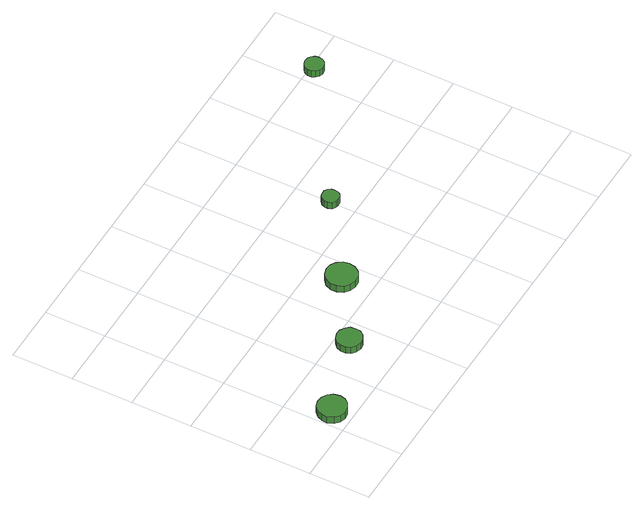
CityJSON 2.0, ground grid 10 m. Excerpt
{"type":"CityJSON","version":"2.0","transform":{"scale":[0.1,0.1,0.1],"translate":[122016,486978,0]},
"CityObjects":{
"tree1":{"type":"SolitaryVegetationObject","attributes":{"function":"something"},"geometry":[{"type":"MultiSurface","lod":"1","boundaries":[[[0,1,2,3,4,5,6,7,8,9,10,11,12,13,14]],[[15,16,17,18,19,20,21,22,23,24,25,26,27,28,29]],[[0,29,28,1]],[[1,28,27,2]],[[2,27,26,3]],[[3,26,25,4]],[[4,25,24,5]],[[5,24,23,6]],[[6,23,22,7]],[[7,22,21,8]],[[8,21,20,9]],[[9,20,19,10]],[[10,19,18,11]],[[11,18,17,12]],[[12,17,16,13]],[[13,16,15,14]],[[14,15,29,0]]]}]},
"tree2":{"type":"SolitaryVegetationObject","attributes":{"function":"something"},"geometry":[{"type":"MultiSurface","lod":"1","boundaries":[[[30,31,32,33,34,35,36,37,38,39,40,41,42,43,44]],[[45,46,47,48,49,50,51,52,53,54,55,56,57,58,59]],[[30,59,58,31]],[[31,58,57,32]],[[32,57,56,33]],[[33,56,55,34]],[[34,55,54,35]],[[35,54,53,36]],[[36,53,52,37]],[[37,52,51,38]],[[38,51,50,39]],[[39,50,49,40]],[[40,49,48,41]],[[41,48,47,42]],[[42,47,46,43]],[[43,46,45,44]],[[44,45,59,30]]]}]},
"tree3":{"type":"SolitaryVegetationObject","attributes":{"function":"something"},"geometry":[{"type":"MultiSurface","lod":"1","boundaries":[[[60,61,62,63,64,65,66,67,68,69,70,71,72,73,74]],[[75,76,77,78,79,80,81,82,83,84,85,86,87,88,89]],[[60,89,88,61]],[[61,88,87,62]],[[62,87,86,63]],[[63,86,85,64]],[[64,85,84,65]],[[65,84,83,66]],[[66,83,82,67]],[[67,82,81,68]],[[68,81,80,69]],[[69,80,79,70]],[[70,79,78,71]],[[71,78,77,72]],[[72,77,76,73]],[[73,76,75,74]],[[74,75,89,60]]]}]},
"tree4":{"type":"SolitaryVegetationObject","attributes":{"function":"something"},"geometry":[{"type":"MultiSurface","lod":"1","boundaries":[[[90,91,92,93,94,95,96,97,98,99,100,101,102,103,104]],[[105,106,107,108,109,110,111,112,113,114,115,116,117,118,119]],[[90,119,118,91]],[[91,118,117,92]],[[92,117,116,93]],[[93,116,115,94]],[[94,115,114,95]],[[95,114,113,96]],[[96,113,112,97]],[[97,112,111,98]],[[98,111,110,99]],[[99,110,109,100]],[[100,109,108,101]],[[101,108,107,102]],[[102,107,106,103]],[[103,106,105,104]],[[104,105,119,90]]]}]},
"tree5":{"type":"SolitaryVegetationObject","attributes":{"function":"something"},"geometry":[{"type":"MultiSurface","lod":"1","boundaries":[[[120,121,122,123,124,125,126,127,128,129,130,131,132,133,134]],[[135,136,137,138,139,140,141,142,143,144,145,146,147,148,149]],[[120,149,148,121]],[[121,148,147,122]],[[122,147,146,123]],[[123,146,145,124]],[[124,145,144,125]],[[125,144,143,126]],[[126,143,142,127]],[[127,142,141,128]],[[128,141,140,129]],[[129,140,139,130]],[[130,139,138,131]],[[131,138,137,132]],[[132,137,136,133]],[[133,136,135,134]],[[134,135,149,120]]]}]}
},
"vertices":[
[49,31,21],[47,41,21],[41,49,21],[32,54,21],[23,55,21],[13,52,21],[6,45,21],[2,36,21],[2,27,21],[6,18,21],[13,11,21],[23,8,21],[32,9,21],[41,14,21],[47,22,21],[47,22,8],[41,14,8],[32,9,8],[23,8,8],[13,11,8],[6,18,8],[2,27,8],[2,36,8],[6,45,8],[13,52,8],[23,55,8],[32,54,8],[41,49,8],[47,41,8],[49,31,8],
[179,76,22],[178,85,22],[173,91,22],[165,96,22],[157,97,22],[149,94,22],[142,88,22],[139,80,22],[139,72,22],[142,64,22],[149,59,22],[157,56,22],[165,57,22],[173,61,22],[178,68,22],[178,68,9],[173,61,9],[165,57,9],[157,56,9],[149,59,9],[142,64,9],[139,72,9],[139,80,9],[142,88,9],[149,94,9],[157,97,9],[165,96,9],[173,91,9],[178,85,9],[179,76,9],
[293,150,20],[291,160,20],[285,169,20],[276,174,20],[266,175,20],[256,172,20],[248,165,20],[244,155,20],[244,145,20],[248,135,20],[256,128,20],[266,125,20],[276,126,20],[285,131,20],[291,140,20],[291,140,7],[285,131,7],[276,126,7],[266,125,7],[256,128,7],[248,135,7],[244,145,7],[244,155,7],[248,165,7],[256,172,7],[266,175,7],[276,174,7],[285,169,7],[291,160,7],[293,150,7],
[414,242,20],[413,247,20],[410,252,20],[405,255,20],[399,255,20],[394,254,20],[389,250,20],[387,244,20],[387,239,20],[389,233,20],[394,229,20],[399,228,20],[405,228,20],[410,231,20],[413,236,20],[413,236,7],[410,231,7],[405,228,7],[399,228,7],[394,229,7],[389,233,7],[387,239,7],[387,244,7],[389,250,7],[394,254,7],[399,255,7],[405,255,7],[410,252,7],[413,247,7],[414,242,7],
[641,394,19],[640,400,19],[636,405,19],[631,408,19],[625,409,19],[619,407,19],[614,403,19],[611,397,19],[611,390,19],[614,385,19],[619,380,19],[625,378,19],[631,379,19],[636,382,19],[640,387,19],[640,387,6],[636,382,6],[631,379,6],[625,378,6],[619,380,6],[614,385,6],[611,390,6],[611,397,6],[614,403,6],[619,407,6],[625,409,6],[631,408,6],[636,405,6],[640,400,6],[641,394,6]
]}
